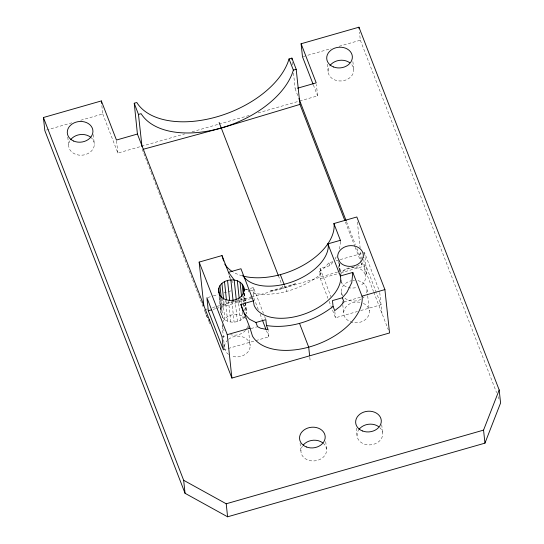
<?xml version="1.0" encoding="UTF-8"?>
<svg xmlns="http://www.w3.org/2000/svg" width="544" height="544" viewBox="0 0 544 544"><rect width="100%" height="100%" fill="white"/><g stroke="black" fill="none" stroke-linecap="round" stroke-linejoin="round"><path stroke-width="0.41" stroke-dasharray="2.72 2.04" d="M363.814 259.515L365.602 276.202L365.514 278.902L364.521 281.54A12.866 10.356 -6.1 0 1 360.312 285.852M244.97 316.248C241.237 321.688 233.662 323.449 227.623 321.212C217.634 317.621 222.006 305.143 219.769 297.446M245.562 302.614L246.452 310.957L246.14 313.664L244.984 302.818M339.517 249.07L340.592 241.074M221.109 309.971C223.713 302.185 234.144 299.316 240.999 303.158M334.982 259.223L336.423 256.374M332.894 261.691L328.834 262.854L324.754 267.539L319.6 271.544L320.362 278.691L327.916 298.241M249.927 290.02L252.987 290.632L254.068 293.427C277.508 297.024 302.192 288.782 320.674 274.339L320.049 268.471L329.916 265.649L333.18 261.902M251.512 296.963L283.274 288.327L296.412 283.444L269.579 291.122L283.274 288.327L337.6 272.007M338.416 271.762L361.93 264.697L361.774 263.248M303.3 56.542L331.004 48.613M339.15 46.281L360.332 40.222L359.462 32.082M46.444 130.07L71.747 122.828M80.723 120.265L102.762 113.954L101.789 105.006M297.758 95.594L295.174 88.876L296.793 88.414M102.762 113.954L117.878 153.054L140.699 146.52M141.515 146.288L184.722 133.919M192.059 131.818L218.144 124.345M218.96 124.114L249.125 115.478M258.094 112.914L298.853 101.245M299.669 101.007L317.601 95.873L316.384 84.483M207.72 297.52L212.561 296.133M213.364 295.902L218.205 294.515M223.849 292.903L231.112 290.822M336.144 260.766L339.388 259.835M340.197 259.604L364.548 252.634L379.664 291.734M244.249 290.163L247.316 289.286M250.376 288.415L253.443 287.538L263.432 313.385M213.166 309.373L215.601 308.672M216.417 308.441L251.314 298.452M320.362 278.691L339.891 273.102M340.707 272.87L365.935 265.649L376.217 292.23M222.027 336.845L226.059 335.696M251.083 328.535L256.727 326.917M343.958 301.954L360.998 297.072M223.414 349.853L227.474 348.697M228.283 348.466L255.068 340.796M255.877 340.564L268.865 336.852L268.185 330.521M329.127 301.369L335.478 317.791L357.449 311.501M360.706 310.57L381.052 304.742L376.516 293.012M205.095 309.59L207.536 308.924M212.425 307.598L250.696 297.187M245.33 289.095L249.159 289.864M242.896 304.395L244.501 305.898L245.895 308.305L246.452 310.957M233.05 282.635L230.799 280.112L228.147 273.258M340.966 281.765L342.394 284.145A12.866 10.356 -6.1 0 0 357.354 287.239M205.217 312.127L204.279 309.815L206.081 314.466M206.462 315.214L208.019 319.076M360.332 40.222L496.597 392.7M498.127 396.664L499.045 399.038M313.371 84.925L317.601 95.873M346.508 221.666L355.361 244.569M356.884 248.513L361.162 259.57M362.365 262.684L373.517 291.516M373.816 292.298L388.328 329.834M345.44 222.061L354.906 246.534M355.212 247.323L361.012 262.324M361.318 263.119L361.93 264.697M328.834 262.854L329.916 265.649M320.049 268.471L330.949 296.67M319.6 271.544L320.674 274.339M284.471 285.287L286.824 291.38M278.385 275.692L282.05 285.165M282.356 285.96L283.274 288.327M264.642 316.52L265.554 318.866M258.284 309.482L253.749 297.752L252.987 290.632M260.093 314.174L262.215 319.648M266.444 330.596L268.865 336.852M248.01 289.53L248.921 291.876M250.736 296.575L251.648 298.928M142.31 149.532L143.534 152.687M143.84 153.476L146.887 161.371M147.193 162.16L150.858 171.639M151.164 172.428L152.993 177.167M153.299 177.956L158.488 191.379M158.794 192.168L162.459 201.64M162.765 202.429L167.953 215.852M168.259 216.641L171.924 226.12M172.224 226.909L173.448 230.064M173.754 230.853L177.419 240.332M177.725 241.121L179.554 245.854M179.86 246.65L182.913 254.544M183.219 255.333L186.878 264.806M187.184 265.594L189.013 270.334M189.319 271.123L192.372 279.018M192.678 279.806L194.514 284.546M194.813 285.335L198.478 294.807M198.784 295.596L201.838 303.498M202.144 304.286L203.361 307.442M206.387 315.241L208.794 321.45M209.093 322.225L209.692 323.775M229.412 275.441L230.336 278.555M339.449 264.132L340.864 274.917M341.516 279.902L341.952 283.22M116.552 140.855L117.878 153.054M379.746 292.543L381.976 313.412M352.886 61.594L353.756 69.734M364.548 252.634L366.867 274.312M381.732 424.755L382.684 433.663M366.989 289.211L367.615 295.052M367.703 295.888L369.308 310.903M357.367 221.986L360.128 247.846M360.577 252.015L361.291 258.692M327.311 64.131L328.093 71.461M356.245 428.101L357.02 435.39M338.082 260.855L338.98 269.198M341.435 292.216L341.884 296.385M342.421 301.39L342.686 303.899M342.774 304.728L343.754 313.908M334.798 311.433L335.478 317.791M292.332 62.274L292.686 65.6M293.488 73.086L295.174 88.876M325.72 441.578L326.59 449.718M309.788 357.272L310.1 360.162M300.064 443.306L300.927 451.445M253.443 287.538L254.068 293.427M244.582 293.44L245.473 301.784M248.023 325.632L250.165 345.658M244.29 293.291L245.181 301.634M245.269 302.471L245.895 308.305M243.909 292.808L244.895 301.988M243.426 295.888L244.501 305.898M242.658 294.562L244.351 310.406M241.74 298.051L242.182 302.219M240.802 297.677L241.427 303.511M242.318 311.855L243.032 318.526M239.36 299.921L239.632 302.423M238.136 298.663L240.448 320.355M235.083 299.9L237.402 321.592M231.866 301.301L234.097 322.17M228.439 300.336L230.765 322.041M226.624 301.614L226.8 303.287M225.298 299.506L227.623 321.212M223.781 300.934L224.23 305.109M222.564 298.03L224.89 319.75M221.292 298.207L222.278 307.394M220.429 296.024L222.748 317.744M219.28 294.406L221.51 315.289M219.096 296.813L220.796 312.684M222.183 325.693L224.502 347.385M93.289 134.606L94.336 144.364M67.789 137.19L68.66 145.33M339.218 263.337L340.088 272.551M339.164 263.344L339.762 270.898M228.514 339.313A12.866 10.356 -6.1 0 1 245.65 338.307A12.866 10.356 -6.1 0 1 247.962 351.948A12.866 10.356 -6.1 0 1 231.329 355.919M228.596 354.45A12.866 10.356 -6.1 0 1 227.378 340.34M247.527 326.672A12.866 10.356 -6.1 0 1 246.357 329.256M245.48 330.439A12.866 10.356 -6.1 0 1 230.54 334.723M224.135 330.752A12.866 10.356 -6.1 0 1 222.231 324.333M222.979 321.66A12.866 10.356 -6.1 0 1 233.702 314.554A12.866 10.356 -6.1 0 1 245.888 318.9M340.313 275.828A12.866 10.356 -6.1 0 1 353.648 267.315A12.866 10.356 -6.1 0 1 365.602 276.202M357.932 280.643A12.866 10.356 -6.1 0 1 365.915 294.549M364.147 296.922A12.866 10.356 -6.1 0 1 362.998 297.956M361.005 299.268A12.866 10.356 -6.1 0 1 344.291 297.67M342.897 296.031A12.866 10.356 -6.1 0 1 351.288 280.724M352.947 280.439A12.866 10.356 -6.1 0 1 354.62 280.33M363.304 303.334A12.866 10.356 -6.1 0 1 363.079 321.082A12.866 10.356 -6.1 0 1 343.713 313.46A12.866 10.356 -6.1 0 1 361.821 302.756M242.134 275.815A58.806 34.109 -21.1 0 1 233.084 272.014M351.798 64.675A12.866 10.356 -6.1 0 1 341.401 80.947A12.866 10.356 -6.1 0 1 329.576 66.171M90.576 137.17A12.866 10.356 -6.1 0 1 91.508 150.967A12.866 10.356 -6.1 0 1 74.596 153.857A12.866 10.356 -6.1 0 1 69.979 140.685M323.088 443.108A12.866 10.356 -6.1 0 1 323.544 456.94A12.866 10.356 -6.1 0 1 306.558 459.442A12.866 10.356 -6.1 0 1 302.41 446.155M379.746 427.543A12.866 10.356 -6.1 0 1 379.263 441.238A12.866 10.356 -6.1 0 1 362.42 443.265A12.866 10.356 -6.1 0 1 358.503 430.1"/><path stroke-width="0.82" d="M218.654 292.638C216.267 277.086 244.678 274.972 244.317 290.938M244.14 289.265C243.943 302.858 220.218 304.654 218.477 290.965M344.828 220.476L299.941 104.407L296.194 69.299L291.89 58.12L289.034 58.936A82.613 47.92 -21.1 0 1 216.784 116.851A82.613 47.92 -21.1 0 1 136.809 102.503L134.239 103.244L137.421 134.042L116.464 140.039L101.347 100.932L43.425 117.518L44.812 130.54L185.055 493.306L227.596 516.8L484.949 443.142L483.555 430.12L499.188 389.98L358.945 27.2L301.097 43.758L302.491 56.78L313.072 84.143M484.949 443.142L500.575 402.995L499.188 389.98M342.332 297.765L343.958 301.954L340.068 306.456L334.71 310.638L333.091 306.449L332.466 300.587L342.332 297.765L346.814 292.57L351.778 282.594L352.804 272.415L340.313 275.992L340.734 278.637A45.948 26.649 -21.1 0 1 301.124 315.132A45.948 26.649 -21.1 0 1 254.068 305.198L253.375 300.873L240.958 268.756L228.487 272.326L222.013 255.571L199.152 262.092L203.816 305.476M333.091 306.449C314.609 320.892 289.918 329.154 266.485 325.536L265.853 319.654L255.918 322.497L249.56 319.28L243.868 313.011M299.941 104.407L221.286 128.037L143.126 149.308M142.004 146.642L138.475 114.437L141.127 113.676A82.613 47.92 -21.1 0 0 221.102 128.024A82.613 47.92 -21.1 0 0 293.352 70.108L296.194 69.299M297.602 88.182L316.214 82.858L301.097 43.758M242.896 276.019A58.806 34.109 -21.1 0 0 303.416 265.152A58.806 34.109 -21.1 0 0 334.111 224.318L333.887 223.55L356.83 216.981L384.9 289.592L389.538 332.962L231.9 378.08L137.421 134.042M242.678 275.162A45.948 26.649 -21.1 0 0 290.605 282.404A45.948 26.649 -21.1 0 0 328.324 246.52L327.896 243.875L340.367 240.305L340.592 241.074M208.298 310.767L206.91 297.752L222.027 336.845L223.414 349.853L208.298 310.767L211.548 309.835M243.059 311.59L240.883 304.45L253.375 300.873M352.804 272.415L361.991 296.154L384.9 289.592M43.425 117.518L183.661 480.284L226.209 503.778L483.555 430.12M231.9 378.08L227.263 334.655L250.05 328.188L252.477 336.117A58.806 34.109 -21.1 0 0 316.016 344.842A58.806 34.109 -21.1 0 0 362.175 296.745L361.991 296.154M228.487 272.326L234.172 279.908L236.307 299.928M289.034 58.936L293.352 70.108M346.202 220.878L298.908 98.58M333.887 223.55L340.367 240.305M327.896 243.875L340.313 275.992M299.533 323.422L308.706 347.154L309.631 355.83M280.344 274.625L284.172 284.526M219.13 122.454L278.385 275.692M266.485 325.536L268.104 329.725L260.658 328.263L257.536 326.686L255.918 322.497M262.514 320.43L265.839 329.032M240.883 304.45L250.05 328.188M199.152 262.092L227.263 334.655M134.239 103.244L138.475 114.437M222.013 255.571L223.625 261.018M101.347 100.932L101.612 103.38M358.945 27.2L359.115 28.825M291.89 58.12L292.067 59.786M243.576 286.62L244.025 290.788M242.182 284.206L243.25 294.216M240.047 282.2L241.556 296.385M237.313 280.738L239.183 298.255M230.833 279.779L233.063 300.635M227.528 280.35L229.67 300.376M224.482 281.588L226.44 299.948M221.911 283.404L223.604 299.268M219.96 285.682L221.204 297.371M218.79 288.259L219.592 295.78M209.229 319.437L209.386 320.885M226.209 503.778L227.596 516.8M183.661 480.284L185.055 493.306M232.404 271.599A58.806 34.109 -21.1 0 1 224.733 264.051M329.99 65.566A12.866 10.356 -6.1 0 1 349.663 62.669M70.815 139.488A12.866 10.356 -6.1 0 1 90.576 137.17M303.294 444.965A12.866 10.356 -6.1 0 1 322.497 442.653M358.918 429.495A12.866 10.356 -6.1 0 1 378.59 426.598M363.174 257.224L362.202 259.848A12.866 10.35 -6.1 0 1 340.075 262.453L337.729 257.516A12.866 10.35 -6.1 0 1 350.914 245.63A12.866 10.35 -6.1 0 1 363.174 257.224M333.533 66.966A12.866 10.356 -6.1 0 0 352.362 56.712A12.866 10.356 -6.1 0 0 332.71 49.042A12.866 10.356 -6.1 0 0 333.533 66.966M73.685 141.052A12.866 10.356 -6.1 0 0 92.942 131.349A12.866 10.356 -6.1 0 0 73.685 123.087A12.866 10.356 -6.1 0 0 73.685 141.052M362.467 430.964A12.866 10.356 -6.1 0 0 381.296 420.709A12.866 10.356 -6.1 0 0 361.644 413.039A12.866 10.356 -6.1 0 0 362.467 430.964M306.367 446.957A12.866 10.356 -6.1 0 0 325.196 436.696A12.866 10.356 -6.1 0 0 305.544 429.026A12.866 10.356 -6.1 0 0 306.367 446.957"/></g></svg>
